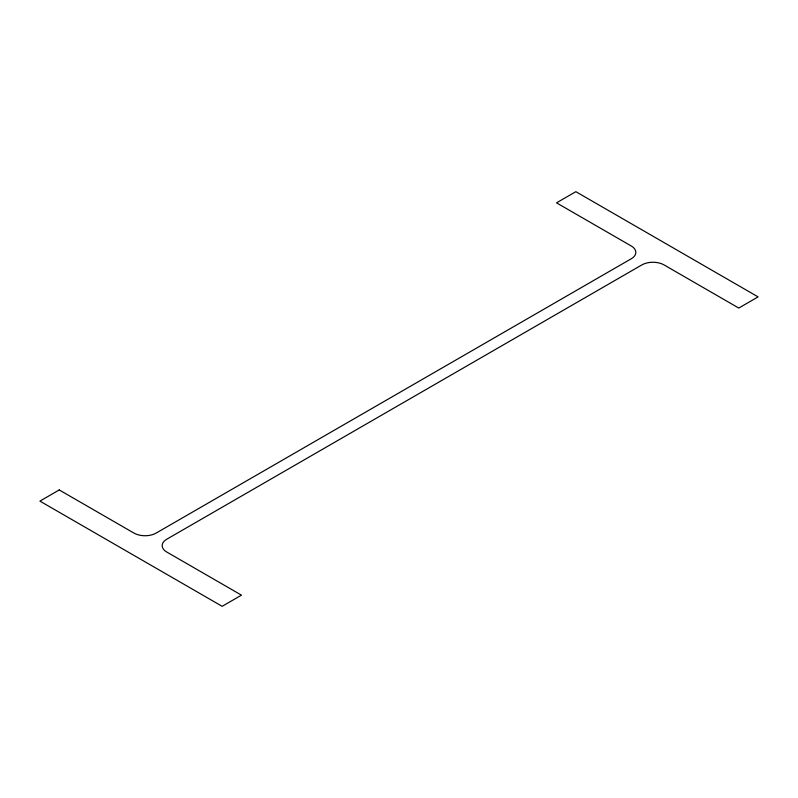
<?xml version="1.0" encoding="UTF-8"?>
<svg xmlns="http://www.w3.org/2000/svg" width="798" height="798" viewBox="0 0 798 798"><rect width="100%" height="100%" fill="white"/><g stroke="black" fill="none" stroke-linecap="round" stroke-linejoin="round"><path stroke-width="1.2" d="M59.232 489.942L39.9 501.104L222.143 606.32L241.475 595.158L166.762 552.026A15.691 9.057 0 0 1 166.762 539.219L641.861 264.916A15.691 9.057 0 0 1 664.046 264.916L738.768 308.058L758.1 296.896L575.857 191.68L556.525 202.842L631.238 245.974A15.691 9.057 0 0 1 631.238 258.781L156.139 533.084A15.691 9.057 0 0 1 133.954 533.084L59.232 489.942"/></g></svg>
